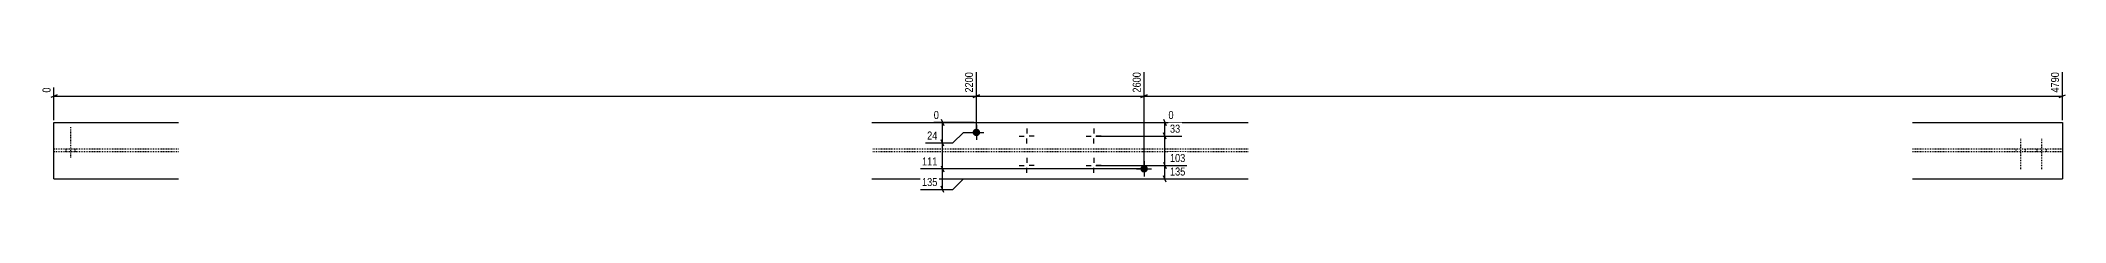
# Model space of a CAD drawing. Header units: millimetres. Extents: x 11 to 16728, y 11 to 537.
# Drawn here: x 11 to 4841, y 15 to 306 of the extents above; entities that cross this region are included whole.
import ezdxf

# ---------------------------------------------------------------- set-up
doc = ezdxf.new("R2010")
doc.units = ezdxf.units.MM
doc.linetypes.add('DXK_LINE_DOT2', pattern=[3.9198, 1.9599, -1.9599])
doc.layers.add('MÅLSÆTNING', color=7, linetype='Continuous')
doc.layers.add('STÅL', color=7, linetype='Continuous')
doc.styles.add('Arial Narrow', font='ARIALN.TTF', dxfattribs={"height": 0.2})

msp = doc.modelspace()

# ---------------------------------------------------------------- hatches: boundary and pattern name
at = {"layer": 'STÅL', "linetype": 'Continuous'}
for points in [[(2252, 158.5, -1), (2234, 158.5, -1)], [(2652, 71.5, -1), (2634, 71.5, -1)]]:
    msp.add_hatch(color=3, dxfattribs=at).paths.add_polyline_path(points)

# ---------------------------------------------------------------- linework, layer by layer
at = {"layer": 'MÅLSÆTNING', "color": 7, "linetype": 'Continuous'}
for p, q in [((2243, 163.5), (2243, 302.2)), ((2643, 76.5), (2643, 302.2)), ((2643, 76.5), (2643, 302.2)), ((4833, 187.5), (4833, 302.2)), ((50.5, 248), (35.5, 242)), ((43, 187.5), (43, 265.7)), ((43, 245), (2243, 245)), ((2235.5, 242), (2250.5, 248)), ((2650.5, 248), (2635.5, 242)), ((2635.5, 242), (2650.5, 248)), ((2643, 245), (4833, 245)), ((4825.5, 242), (4840.5, 248)), ((2238, 182.5), (2141.4, 182.5)), ((2159.1, 190), (2165.1, 175)), ((2162.1, 133.5), (2162.1, 182.5)), ((2187.1, 133.5), (2212.1, 158.5)), ((2187.1, 133.5), (2212.1, 158.5)), ((2212.1, 158.5), (2238, 158.5)), ((2212.1, 158.5), (2238, 158.5)), ((2528, 149.8), (2732.7, 149.8)), ((2528, 149.8), (2732.7, 149.8)), ((2648, 182.5), (2713.2, 182.5)), ((2689.6, 190), (2695.6, 175)), ((2695.6, 142.3), (2689.6, 157.3)), ((2695.6, 142.3), (2689.6, 157.3)), ((2692.6, 149.8), (2692.6, 182.5)), ((2121.9, 133.5), (2187.1, 133.5)), ((2121.9, 133.5), (2187.1, 133.5)), ((2165.1, 126), (2159.1, 141)), ((2165.1, 126), (2159.1, 141)), ((2162.1, 71.5), (2162.1, 133.5)), ((2638, 71.5), (2109.7, 71.5)), ((2638, 71.5), (2109.7, 71.5)), ((2159.1, 79), (2165.1, 64)), ((2159.1, 79), (2165.1, 64)), ((2162.1, 22.5), (2162.1, 71.5)), ((2528, 79.8), (2744.9, 79.8)), ((2689.6, 87.3), (2695.6, 72.3)), ((2695.6, 40), (2689.6, 55)), ((2692.6, 47.5), (2692.6, 79.8)), ((2109.7, 22.5), (2187.1, 22.5)), ((2165.1, 15), (2159.1, 30)), ((2187.1, 22.5), (2212.1, 47.5)), ((2212.1, 47.5), (2238, 47.5)), ((2648, 47.5), (2744.9, 47.5))]:
    msp.add_line(p, q, dxfattribs=at)
at = {"layer": 'STÅL', "color": 2, "linetype": 'Continuous'}
for p, q in [((43, 182.5), (340.3, 182.5)), ((43, 47.5), (43, 182.5)), ((1994, 182.5), (2891.6, 182.5)), ((4475.7, 182.5), (4833, 182.5)), ((4833, 182.5), (4833, 47.5)), ((43, 47.5), (340.3, 47.5)), ((1994, 47.5), (2891.6, 47.5)), ((4475.7, 47.5), (4833, 47.5))]:
    msp.add_line(p, q, dxfattribs=at)
at = {"layer": 'STÅL', "color": 3, "linetype": 'DXK_LINE_DOT2'}
for p, q in [((83, 98.7), (83, 171.7)), ((72, 111.7), (72, 118.3)), ((94, 111.7), (94, 118.3)), ((4722, 118.3), (4722, 111.7)), ((4733, 143.3), (4733, 70.3)), ((4744, 118.3), (4744, 111.7)), ((4772, 118.3), (4772, 111.7)), ((4783, 143.3), (4783, 70.3)), ((4794, 118.3), (4794, 111.7))]:
    msp.add_line(p, q, dxfattribs=at)
at = {"layer": 'STÅL', "color": 3, "linetype": 'Continuous'}
for p, q in [((2225, 158.5), (2261, 158.5)), ((2243, 176.5), (2243, 140.5)), ((2345, 149.8), (2357, 149.8)), ((2363, 167.8), (2363, 155.8)), ((2381, 149.8), (2369, 149.8)), ((2505, 149.8), (2517, 149.8)), ((2523, 167.8), (2523, 155.8)), ((2541, 149.8), (2529, 149.8)), ((2363, 131.8), (2363, 143.8)), ((2363, 97.8), (2363, 85.8)), ((2523, 131.8), (2523, 143.8)), ((2523, 97.8), (2523, 85.8)), ((2345, 79.8), (2357, 79.8)), ((2363, 61.8), (2363, 73.8)), ((2381, 79.8), (2369, 79.8)), ((2505, 79.8), (2517, 79.8)), ((2523, 61.8), (2523, 73.8)), ((2541, 79.8), (2529, 79.8)), ((2625, 71.5), (2661, 71.5)), ((2643, 89.5), (2643, 53.5))]:
    msp.add_line(p, q, dxfattribs=at)
at = {"layer": 'STÅL', "color": 7, "linetype": 'DXK_LINE_DOT2'}
for p, q in [((340.3, 118.3), (43, 118.3)), ((340.3, 111.7), (43, 111.7)), ((2891.6, 118.3), (1994, 118.3)), ((2891.6, 111.7), (1994, 111.7)), ((4833, 118.3), (4475.7, 118.3)), ((4833, 111.7), (4475.7, 111.7))]:
    msp.add_line(p, q, dxfattribs=at)

# ---------------------------------------------------------------- next in the draw order: wipeouts: each hides what was drawn before it
at = {"color": 0, "linetype": 'Continuous'}
for points in [[(2239, 306.2), (2211, 306.2), (2211, 249.5), (2239, 249.5)], [(4829, 306.2), (4801, 306.2), (4801, 249.5), (4829, 249.5)], [(39, 269.7), (11, 269.7), (11, 249.5), (39, 249.5)], [(2157.6, 186.5), (2157.6, 214.5), (2137.4, 214.5), (2137.4, 186.5)], [(2717.2, 186.5), (2717.2, 214.5), (2697.1, 214.5), (2697.1, 186.5)], [(2153.9, 75.5), (2153.9, 103.5), (2109.4, 103.5), (2109.4, 75.5)], [(2745.3, 83.8), (2745.3, 111.8), (2700.7, 111.8), (2700.7, 83.8)]]:
    msp.add_wipeout(points, dxfattribs=at).dxf.layer = 'MÅLSÆTNING'

# ---------------------------------------------------------------- next in the draw order: linework, layer by layer
at = {"layer": 'MÅLSÆTNING', "color": 7, "linetype": 'Continuous'}
for p, q in [((2243, 163.5), (2243, 302.2)), ((2250.5, 248), (2235.5, 242)), ((2243, 245), (2643, 245))]:
    msp.add_line(p, q, dxfattribs=at)

# ---------------------------------------------------------------- next in the draw order: texts
at = {"layer": 'MÅLSÆTNING', "color": 3, "linetype": 'Continuous', "style": 'Arial Narrow'}
for s, height, p in [('2200', 19.09, (2235, 253.5)), ('4790', 19.09, (4825, 253.5)), ('0', 19.1, (35, 253.5))]:
    msp.add_text(s, height=height, rotation=90.0002, dxfattribs=at).set_placement(p)
for s, height, p in [('0', 19.1, (2141.4, 190.5)), ('0', 19.1, (2701.1, 190.5)), ('111', 19.09, (2113.4, 79.5))]:
    msp.add_text(s, height=height, dxfattribs=at).set_placement(p)

# ---------------------------------------------------------------- next in the draw order: wipeouts: each hides what was drawn before it
at = {"color": 0, "linetype": 'Continuous'}
for points in [[(2153.9, 137.5), (2153.9, 165.5), (2121.6, 165.5), (2121.6, 137.5)], [(2153.9, 26.5), (2153.9, 54.5), (2109.4, 54.5), (2109.4, 26.5)], [(2745.3, 51.5), (2745.3, 79.5), (2700.7, 79.5), (2700.7, 51.5)]]:
    msp.add_wipeout(points, dxfattribs=at).dxf.layer = 'MÅLSÆTNING'

# ---------------------------------------------------------------- next in the draw order: linework, layer by layer
at = {"layer": 'MÅLSÆTNING', "color": 7, "linetype": 'Continuous'}
for p, q in [((2692.6, 79.8), (2692.6, 149.8)), ((2528, 79.8), (2744.9, 79.8)), ((2689.6, 87.3), (2695.6, 72.3))]:
    msp.add_line(p, q, dxfattribs=at)

# ---------------------------------------------------------------- next in the draw order: texts
at = {"layer": 'MÅLSÆTNING', "color": 3, "linetype": 'Continuous', "style": 'Arial Narrow'}
for s, p in [('24', (2125.6, 141.5)), ('103', (2704.7, 87.8)), ('135', (2113.4, 30.5)), ('135', (2704.7, 55.5))]:
    msp.add_text(s, height=19.09, dxfattribs=at).set_placement(p)

# ---------------------------------------------------------------- next in the draw order: wipeouts: each hides what was drawn before it
at = {"color": 0, "linetype": 'Continuous'}
msp.add_wipeout([(2639, 306.2), (2611, 306.2), (2611, 249.5), (2639, 249.5)], dxfattribs=at).dxf.layer = 'MÅLSÆTNING'

# ---------------------------------------------------------------- next in the draw order: texts
at = {"layer": 'MÅLSÆTNING', "color": 3, "linetype": 'Continuous', "style": 'Arial Narrow'}
msp.add_text('2600', height=19.09, rotation=90.0002, dxfattribs=at).set_placement((2635, 253.5))

# ---------------------------------------------------------------- next in the draw order: wipeouts: each hides what was drawn before it
at = {"color": 0, "linetype": 'Continuous'}
msp.add_wipeout([(2733.1, 153.8), (2733.1, 181.8), (2700.7, 181.8), (2700.7, 153.8)], dxfattribs=at).dxf.layer = 'MÅLSÆTNING'

# ---------------------------------------------------------------- next in the draw order: texts
at = {"layer": 'MÅLSÆTNING', "color": 3, "linetype": 'Continuous', "style": 'Arial Narrow'}
msp.add_text('33', height=19.09, dxfattribs=at).set_placement((2704.7, 157.8))

doc.saveas('drawing.dxf')
